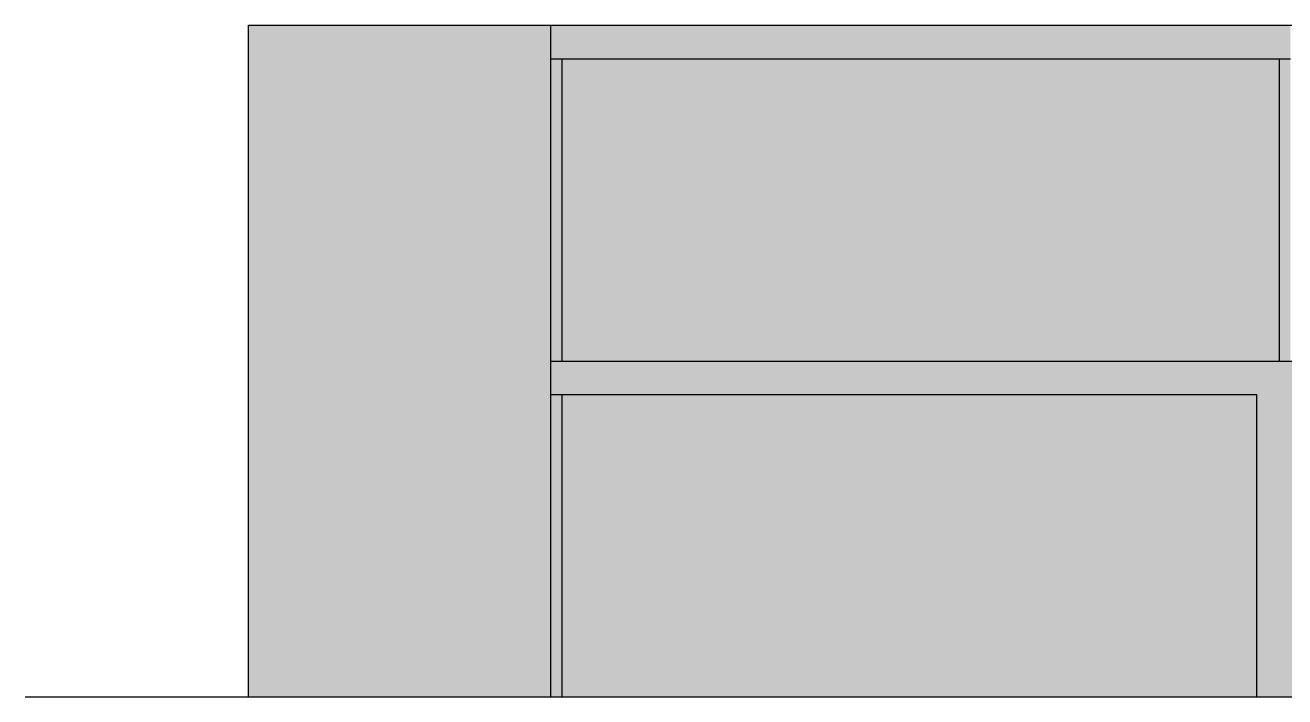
# Model space of a CAD drawing. Header units: millimetres. Extents: x -4534 to 16991, y -2575 to 14176.
# Drawn here: x 1157 to 2282, y -2575 to -1975 of the extents above; entities that cross this region are included whole.
import ezdxf

# ---------------------------------------------------------------- set-up
doc = ezdxf.new("R2010")
doc.units = ezdxf.units.MM
for name, color, linetype in [('campitura', 254, 'Continuous'), ('finestre', 140, 'Continuous'), ('MURO', 44, 'Continuous')]:
    doc.layers.add(name, color=color, linetype=linetype)

msp = doc.modelspace()

# ---------------------------------------------------------------- hatches: boundary and pattern name
at = {"layer": 'campitura'}
h = msp.add_hatch(color=256, dxfattribs=at)
h.dxf.hatch_style = 1
h.paths.add_polyline_path([(2286.6, -1974.9), (1626.6, -1974.9), (1626.6, -2004.9), (2286.6, -2004.9)])
h.paths.add_polyline_path([(2286.6, -2004.9), (2276.6, -2004.9), (2276.6, -2274.9), (2286.6, -2274.9)])
h.paths.add_polyline_path([(1636.6, -2004.9), (1626.6, -2004.9), (1626.6, -2274.9), (1636.6, -2274.9)])
h.paths.add_polyline_path([(2683.4, -2280.2), (2677.5, -2274.9), (1626.6, -2274.9), (1626.6, -2304.9), (2256.6, -2304.9), (2256.6, -2574.9), (2286.6, -2574.9), (2286.6, -2304.9), (2651.8, -2304.9), (2651.8, -2574.9), (2679.6, -2574.9), (2679.6, -2304.9), (2698.4, -2304.9)])
h.paths.add_polyline_path([(1636.6, -2304.9), (1626.6, -2304.9), (1626.6, -2574.9), (1636.6, -2574.9)], flags=17)
h.paths.add_polyline_path([(3032.2, -2274.9), (2758.5, -2274.9), (2757, -2282.3), (2757.4, -2293.8), (2757, -2304.9), (3032.2, -2304.9)])
h.paths.add_polyline_path([(2706.2, -2274.9), (2688.7, -2274.9), (2707.9, -2301.2)])
at = {"layer": 'finestre', "transparency": 33554643}
h = msp.add_hatch(color=256, dxfattribs=at)
h.dxf.hatch_style = 1
h.paths.add_polyline_path([(2276.6, -2004.9), (1636.6, -2004.9), (1636.6, -2274.9), (2276.6, -2274.9)])
h.paths.add_polyline_path([(2256.6, -2304.9), (1636.6, -2304.9), (1636.6, -2574.9), (2256.6, -2574.9)])
h.paths.add_polyline_path([(2651.8, -2304.9), (2286.6, -2304.9), (2286.6, -2574.9), (2651.8, -2574.9)])
h.paths.add_polyline_path([(3032.2, -2304.9), (2757, -2304.9), (2756.9, -2309.7), (2754.9, -2323.1), (2756.3, -2348.5), (2757.1, -2420.3), (2758.6, -2574.9), (3032.2, -2574.9)])
h.paths.add_polyline_path([(2721, -2375.6), (2721, -2365.2), (2712.2, -2327.7), (2698.4, -2304.9), (2679.6, -2304.9), (2679.6, -2574.9), (2718.3, -2574.9), (2720.6, -2434.8)])
at = {"layer": 'MURO'}
h = msp.add_hatch(color=256, dxfattribs=at)
h.dxf.hatch_style = 1
h.paths.add_polyline_path([(1626.6, -2574.9), (1626.6, -1974.9), (1356.6, -1974.9), (1356.6, -2574.9)])

# ---------------------------------------------------------------- linework, layer by layer
for p, q in [((1626.6, -2574.9), (1626.6, -1974.9)), ((1636.6, -2274.9), (1636.6, -2004.9)), ((2276.6, -2004.9), (2276.6, -2274.9)), ((1626.6, -2274.9), (2677.5, -2274.9)), ((1626.6, -2304.9), (2256.6, -2304.9)), ((1636.6, -2574.9), (1636.6, -2304.9)), ((1636.6, -2574.9), (1636.6, -2304.9)), ((2256.6, -2574.9), (2256.6, -2304.9)), ((1157.4, -2574.9), (3561.7, -2574.9))]:
    msp.add_line(p, q)
for points in [[(1356.6, -2574.9), (1356.6, -1974.9), (2396.9, -1974.9)], [(1626.6, -2004.9), (2286.6, -2004.9)]]:
    msp.add_lwpolyline(points)

doc.saveas('drawing.dxf')
